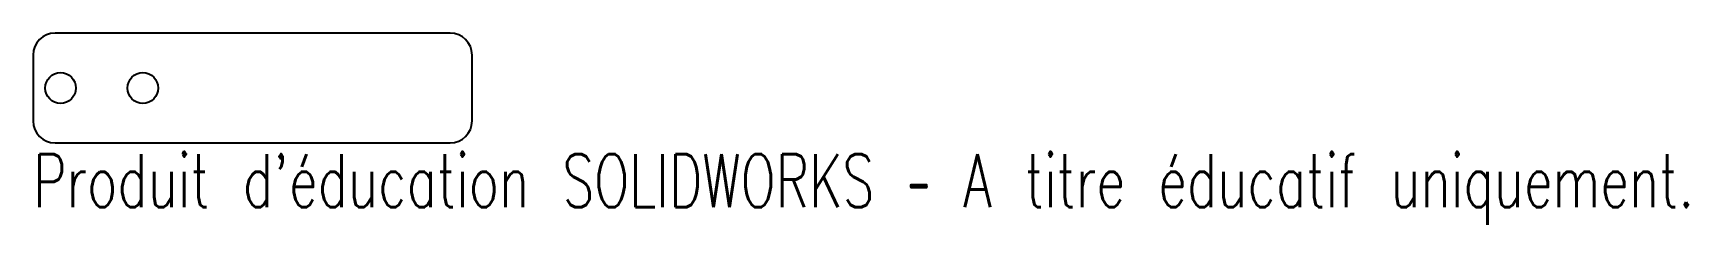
# Model space of a CAD drawing. Header units: millimetres. Extents: x -20 to 131, y -12 to 5.
import ezdxf

# ---------------------------------------------------------------- set-up
doc = ezdxf.new("R2010")
doc.units = ezdxf.units.MM
doc.styles.add('SLDTEXTSTYLE0', font='TXT', dxfattribs={"width": 0.7, "bigfont": 'bigfont'})

msp = doc.modelspace()

# ---------------------------------------------------------------- linework, layer by layer
at = {"color": 7, "linetype": 'Continuous', "lineweight": 25}
for p, q in [((18, 5), (-18, 5)), ((-20, 3), (-20, -3)), ((20, -3), (20, 3)), ((-18, -5), (18, -5))]:
    msp.add_line(p, q, dxfattribs=at)
for centre in [(-17.5, 0), (-10, 0)]:
    msp.add_circle(centre, 1.4, dxfattribs=at)
for centre, start, end in [((-18, 3), 90, 180), ((18, 3), 0, 90), ((-18, -3), 180, 270), ((18, -3), 270, 0)]:
    msp.add_arc(centre, 2, start, end, dxfattribs=at)

# ---------------------------------------------------------------- texts
at = {"color": 7, "linetype": 'Continuous', "insert": (-20, -6.02), "char_height": 4.8336, "attachment_point": 1, "style": 'SLDTEXTSTYLE0'}
msp.add_mtext("Produit d'éducation SOLIDWORKS – A titre éducatif uniquement.", dxfattribs=at)

doc.saveas('drawing.dxf')
